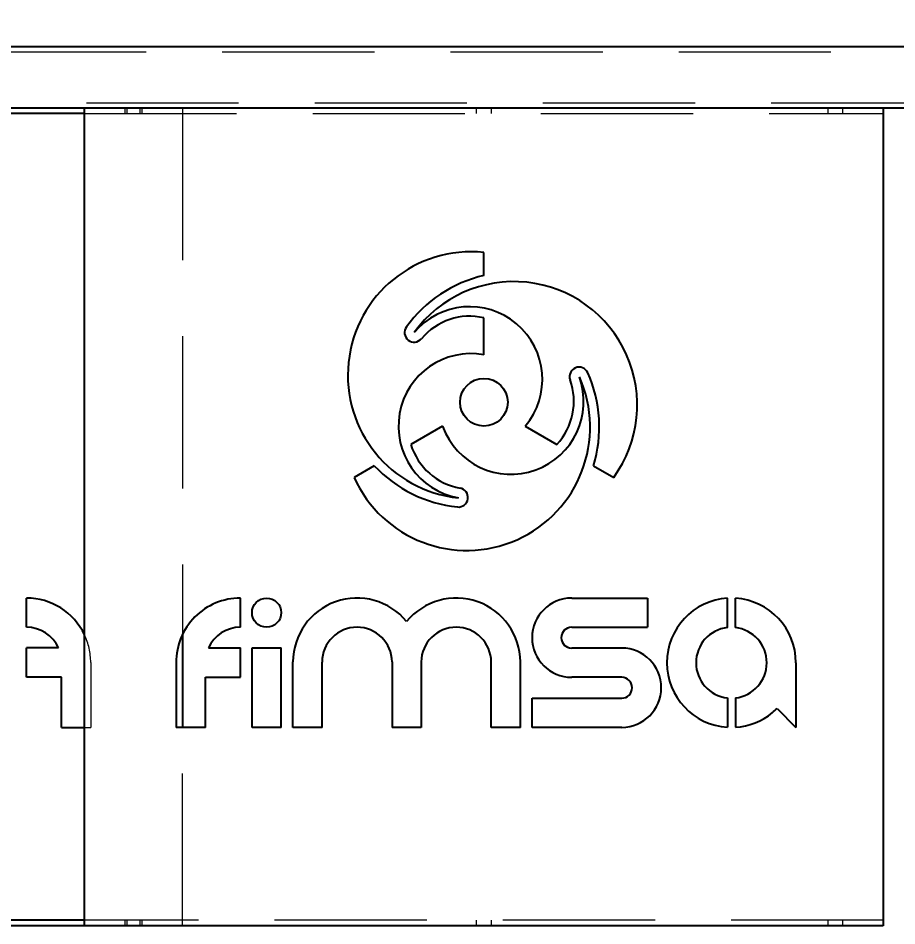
# Model space of a CAD drawing. Header units: millimetres. Extents: x 1293 to 41893, y 1011 to 26911.
# Drawn here: x 13782.7 to 14149.4, y 6718.9 to 7097.6 of the extents above; entities that cross this region are included whole.
import ezdxf

# ---------------------------------------------------------------- set-up
doc = ezdxf.new("R2010")
doc.units = ezdxf.units.MM
doc.header["$LTSCALE"] = 50
doc.linetypes.add('HIDDEN', pattern=[1.905, 1.27, -0.635])
doc.layers.add('CAPA_1', color=7, linetype='Continuous')
doc.styles.add('SLDTEXTSTYLE0', font='TXT', dxfattribs={"width": 0.75})
doc.dimstyles.new('SLDDIMSTYLE0', dxfattribs={"dimtxt": 100, "dimasz": 100, "dimexe": 0, "dimexo": 0.0625, "dimgap": 25, "dimtad": 2, "dimdec": 0, "dimlfac": 1.5, "dimrnd": 1e-09, "dimzin": 12, "dimdsep": 46, "dimtxsty": 'SLDTEXTSTYLE0', "dimsah": 1, "dimcen": 0.09, "dimadec": 0, "dimazin": 3, "dimtfac": 1, "dimtdec": 0, "dimtofl": 0, "dimtmove": 0, "dimatfit": 3, "dimfxl": 1, "dimfrac": 2, "dimtolj": 1, "dimtzin": 12, "dimarcsym": 0})

# ---------------------------------------------------------------- blocks, each defined once
blk = doc.blocks.new('_D_5')
at = {"layer": 'CAPA_1', "transparency": 16777216}
for p, q in [((11574.4, 7831.18), (17588.06, 7831.18)), ((17538.06, 7831.18), (17538.06, 4708.49)), ((16485.16, 4708.49), (17588.06, 4708.49))]:
    blk.add_line(p, q, dxfattribs=at)
for points in [[(17538.06, 7831.18), (17522.68, 7731.18), (17553.45, 7731.18)], [(17538.06, 4708.49), (17553.45, 4808.49), (17522.68, 4808.49)]]:
    blk.add_solid(points, dxfattribs=at)
at = {"layer": 'CAPA_1', "transparency": 16777216, "insert": (17409.15, 6122.06), "char_height": 100, "attachment_point": 1, "rotation": 90, "style": 'SLDTEXTSTYLE0'}
blk.add_mtext('4684', dxfattribs=at)
blk = doc.blocks.new('_D_15')
at = {"layer": 'CAPA_1', "transparency": 16777216}
for p, q in [((6530.12, 8742.38), (6530.12, 9415.65)), ((16745.16, 6492), (16745.16, 9415.65)), ((6530.12, 9365.65), (16745.16, 9365.65))]:
    blk.add_line(p, q, dxfattribs=at)
for points in [[(6530.12, 9365.65), (6630.12, 9350.26), (6630.12, 9381.03)], [(16745.16, 9365.65), (16645.16, 9381.03), (16645.16, 9350.26)]]:
    blk.add_solid(points, dxfattribs=at)
at = {"layer": 'CAPA_1', "transparency": 16777216, "insert": (11452.92, 9494.55), "char_height": 100, "attachment_point": 1, "style": 'SLDTEXTSTYLE0'}
blk.add_mtext('15323', dxfattribs=at)

msp = doc.modelspace()

# ---------------------------------------------------------------- linework, layer by layer
at = {"color": 7, "linetype": 'Continuous', "lineweight": 25}
for p, q in [((14277.0781497, 7085.5262403), (13667.8518924, 7085.5262403)), ((13700.793483, 7060.1262403), (14253.393483, 7060.1262403)), ((13810.4268163, 6718.9262403), (13810.4268163, 7060.1262403)), ((14143.7601497, 7060.1262403), (14143.7601497, 6718.9262403)), ((13810.4268163, 7057.8489069), (13700.793483, 7057.8489069)), ((13977.1268209, 6990.199486), (13977.1268209, 6999.797529)), ((13977.1268209, 6957.1576774), (13977.1268209, 6972.5263742)), ((13959.8941301, 6927.3097814), (13946.6295064, 6919.6514473)), ((13994.3595118, 6927.3097814), (14007.5471953, 6919.6958687)), ((14007.5576869, 6919.7030822), (14007.5471953, 6919.6958687)), ((13931.368801, 6910.8406749), (13922.9669355, 6905.9898556)), ((14022.8630507, 6910.8665263), (14022.8599589, 6910.8550405)), ((14022.8599589, 6910.8550405), (14031.2867064, 6905.9898556)), ((13786.2418996, 6843.4587129), (13786.2418996, 6855.6319725)), ((13875.4783997, 6843.4587129), (13875.4783997, 6855.6319725)), ((14013.7348581, 6855.6319725), (14045.3541033, 6855.6319725)), ((14045.3541033, 6855.6319725), (14045.3541033, 6843.4587129)), ((14078.7112403, 6843.320003), (14078.7112403, 6855.5398931)), ((14082.0712403, 6843.320003), (14082.0712403, 6855.5398931)), ((14013.7348581, 6843.4587129), (14045.3541033, 6843.4587129)), ((13851.293483, 6840.3538847), (13851.293483, 6801.7044326)), ((13799.5764817, 6834.8156986), (13786.2418996, 6834.8156986)), ((13786.2418996, 6822.6424391), (13786.2418996, 6834.8156986)), ((13862.1438177, 6834.8156986), (13875.4783997, 6834.8156986)), ((13875.4783997, 6822.6424391), (13875.4783997, 6834.8156986)), ((13880.3477036, 6834.8156986), (13892.5209631, 6834.8156986)), ((13880.3477036, 6801.7044326), (13880.3477036, 6834.8156986)), ((13892.5209631, 6801.7044326), (13892.5209631, 6834.8156986)), ((14034.6119983, 6834.7548323), (14013.7348581, 6834.7548323)), ((13848.6975054, 6828.7290688), (13848.6975054, 6801.7044326)), ((13897.390267, 6801.7044326), (13897.390267, 6828.972534)), ((13909.5635265, 6801.7044326), (13909.5635265, 6828.9407067)), ((13938.7785656, 6828.972534), (13938.7785656, 6801.7044326)), ((13950.9520558, 6828.972534), (13950.9520558, 6801.7044326)), ((13980.1670948, 6801.7044326), (13980.1670948, 6828.9407067)), ((13992.3403544, 6801.7044326), (13992.3403544, 6828.972534)), ((14107.3362382, 6828.6473195), (14107.3362382, 6801.7044181)), ((13800.8498111, 6822.6424391), (13786.2418996, 6822.6424391)), ((13800.8498111, 6801.7044326), (13800.8498111, 6822.6424391)), ((13860.8704883, 6801.7044326), (13860.8704883, 6822.6424391)), ((13860.8704883, 6822.6424391), (13875.4783997, 6822.6424391)), ((14034.6119983, 6822.5815728), (14013.7348581, 6822.5815728)), ((13997.2096582, 6813.8776922), (14034.6119983, 6813.8776922)), ((13997.2096582, 6801.7044326), (13997.2096582, 6813.8776922)), ((14078.7112403, 6813.974636), (14078.7112403, 6801.754746)), ((14082.0712403, 6813.974636), (14082.0712403, 6801.754746)), ((14099.4387328, 6809.6019234), (14107.3362382, 6801.7044181)), ((13800.8498111, 6801.7044326), (13810.4268163, 6801.7044326)), ((13860.8704883, 6801.7044326), (13848.6975054, 6801.7044326)), ((13892.5209631, 6801.7044326), (13880.3477036, 6801.7044326)), ((13909.5635265, 6801.7044326), (13897.390267, 6801.7044326)), ((13950.9520558, 6801.7044326), (13938.7785656, 6801.7044326)), ((13992.3403544, 6801.7044326), (13980.1670948, 6801.7044326)), ((14034.6119983, 6801.7044326), (13997.2096582, 6801.7044326)), ((13810.4268163, 6721.2035736), (13701.7155415, 6721.2035736)), ((14143.7601497, 6718.9262403), (13702.3551053, 6718.9262403))]:
    msp.add_line(p, q, dxfattribs=at)
at = {"color": 1, "linetype": 'HIDDEN', "lineweight": 18}
for p, q in [((13677.425483, 7083.4942403), (14276.761483, 7083.4942403)), ((14255.7421497, 7062.1582403), (13113.5948163, 7062.1582403)), ((13827.2518163, 7060.1262403), (13827.2518163, 7057.8489069)), ((13828.118483, 7060.1262403), (13828.118483, 7057.8489069)), ((13833.6018163, 7057.8489069), (13833.6018163, 7060.1262403)), ((13834.468483, 7057.8489069), (13834.468483, 7060.1262403)), ((13851.293483, 7060.1262403), (13851.293483, 6840.3538847)), ((13973.918483, 7060.1262403), (13973.918483, 7057.8489069)), ((13980.268483, 7057.8489069), (13980.268483, 7060.1262403)), ((14120.5851497, 7060.1262403), (14120.5851497, 7057.8489069)), ((14126.9351497, 7057.8489069), (14126.9351497, 7060.1262403)), ((13810.4268163, 7057.8489069), (14143.7601497, 7057.8489069)), ((13813.022794, 6828.7290688), (13813.022794, 6801.7044326)), ((13810.4268163, 6801.7044326), (13813.022794, 6801.7044326)), ((13851.293483, 6718.9262403), (13851.293483, 6801.7044326)), ((14143.7601497, 6721.2035736), (13810.4268163, 6721.2035736)), ((13827.2518163, 6721.2035736), (13827.2518163, 6718.9262403)), ((13828.118483, 6721.2035736), (13828.118483, 6718.9262403)), ((13833.6018163, 6718.9262403), (13833.6018163, 6721.2035736)), ((13834.468483, 6718.9262403), (13834.468483, 6721.2035736)), ((13973.918483, 6721.2035736), (13973.918483, 6718.9262403)), ((13980.268483, 6718.9262403), (13980.268483, 6721.2035736)), ((14120.5851497, 6721.2035736), (14120.5851497, 6718.9262403)), ((14126.9351497, 6718.9262403), (14126.9351497, 6721.2035736))]:
    msp.add_line(p, q, dxfattribs=at)
at = {"color": 7, "linetype": 'Continuous', "lineweight": 25}
for centre, radius in [((13977.093483, 6937.3300939), 9.9492987), ((13886.4343334, 6849.5453427), 6.0866298)]:
    msp.add_circle(centre, radius, dxfattribs=at)
for centre, radius, start, end in [((13971.7927515, 6948.6212865), 51.453475, 84.049580805, 264.049580805), ((13989.6338151, 6936.1974164), 55.431475, 103.03991702, 144.049580808), ((13989.6338151, 6936.1974164), 51.453475, 324.049580801, 144.049580808), ((13971.1702177, 6946.8573793), 30.329061, 319.870522318, 139.870522318), ((13971.1702177, 6946.8573793), 26.351061, 76.935491254, 139.870522319), ((13947.9809237, 6966.4049773), 3.978, 144.049580808, 319.870522319), ((13971.7927515, 6927.3013607), 30.329061, 79.870522318, 259.870522318), ((14016.8293503, 6948.004868), 3.978, 24.049580808, 199.870522319), ((13969.8423896, 6927.0361864), 55.431475, 343.03991702, 24.049580808), ((13969.9538962, 6926.9585372), 51.453475, 204.049580805, 24.049580805), ((13988.4174935, 6937.6185001), 30.329061, 199.870522318, 19.870522318), ((13988.3059869, 6937.6961493), 26.351061, 316.935491254, 19.870522319), ((13971.8042444, 6927.4367529), 26.351061, 197.18426077, 259.870522319), ((13971.8042444, 6948.7566787), 55.431475, 223.158253099, 264.049580808), ((13966.470175, 6897.5804362), 3.978, 264.049580808, 79.870522319), ((13786.2418996, 6828.8508014), 26.7811711, 25.43718419, 90), ((13875.4783997, 6828.8508014), 26.7811711, 90, 180.260436258), ((13924.1711614, 6828.8508014), 26.7811711, 39.401889806, 179.739563742), ((13965.55946, 6828.8508014), 26.7811711, 0.260436258, 140.598110194), ((14013.7348581, 6839.1067726), 16.5251999, 90, 270), ((14080.3912403, 6828.6473195), 26.9449979, 93.574666604, 266.425333396), ((14080.3912403, 6828.6473195), 26.9449979, 0, 86.425333396), ((13786.2418996, 6828.8508014), 14.6079115, 24.100180326, 90), ((13875.4783997, 6828.8508014), 14.6079115, 90, 155.899819674), ((13924.1711614, 6828.8508014), 14.6079115, 0.477470356, 179.647367386), ((13965.55946, 6828.8508014), 14.6079115, 0.352632614, 179.522529644), ((14013.7348581, 6839.1067726), 4.3519403, 90, 270), ((14080.3912403, 6828.6473195), 14.768549, 96.531835031, 263.468164969), ((14080.3912403, 6828.6473195), 14.768549, 276.531835031, 83.468164969), ((14034.6119983, 6818.2296325), 16.5251999, 270, 90), ((14034.6119983, 6818.2296325), 4.3519403, 270, 90), ((14088.0356814, 6820.143122), 15.5288908, 307.614017039, 317.249116079), ((14080.3912403, 6828.6473195), 26.9449979, 273.574666604, 309.453724639)]:
    msp.add_arc(centre, radius, start, end, dxfattribs=at)
at = {"color": 1, "linetype": 'HIDDEN', "lineweight": 18}
msp.add_arc((13786.2418996, 6828.8508014), 26.7811711, 359.739563742, 25.43718419, dxfattribs=at)

# ---------------------------------------------------------------- dimensions: what is measured, and where the dimension line sits
at = {"layer": 'CAPA_1'}
dim = msp.add_linear_dim(base=(16745.1618891, 9365.6463094), p1=(6530.1246702, 8678.8772747), p2=(16745.1618891, 6428.5014528), dimstyle='SLDDIMSTYLE0', dxfattribs=at)
dim.commit()
dim.dimension.update_dxf_attribs({"geometry": '_D_15', "text_midpoint": (11637.6432797, 9365.6463094), "dimtype": 160})
dim = msp.add_linear_dim(base=(17538.0605071, 4708.4929069), p1=(11510.8968592, 7831.1769069), p2=(16421.6646746, 4708.4929069), angle=90, dimstyle='SLDDIMSTYLE0', dxfattribs=at)
dim.commit()
dim.dimension.update_dxf_attribs({"geometry": '_D_5', "text_midpoint": (17538.0605071, 6269.8349069), "dimtype": 160})

doc.saveas('drawing.dxf')
